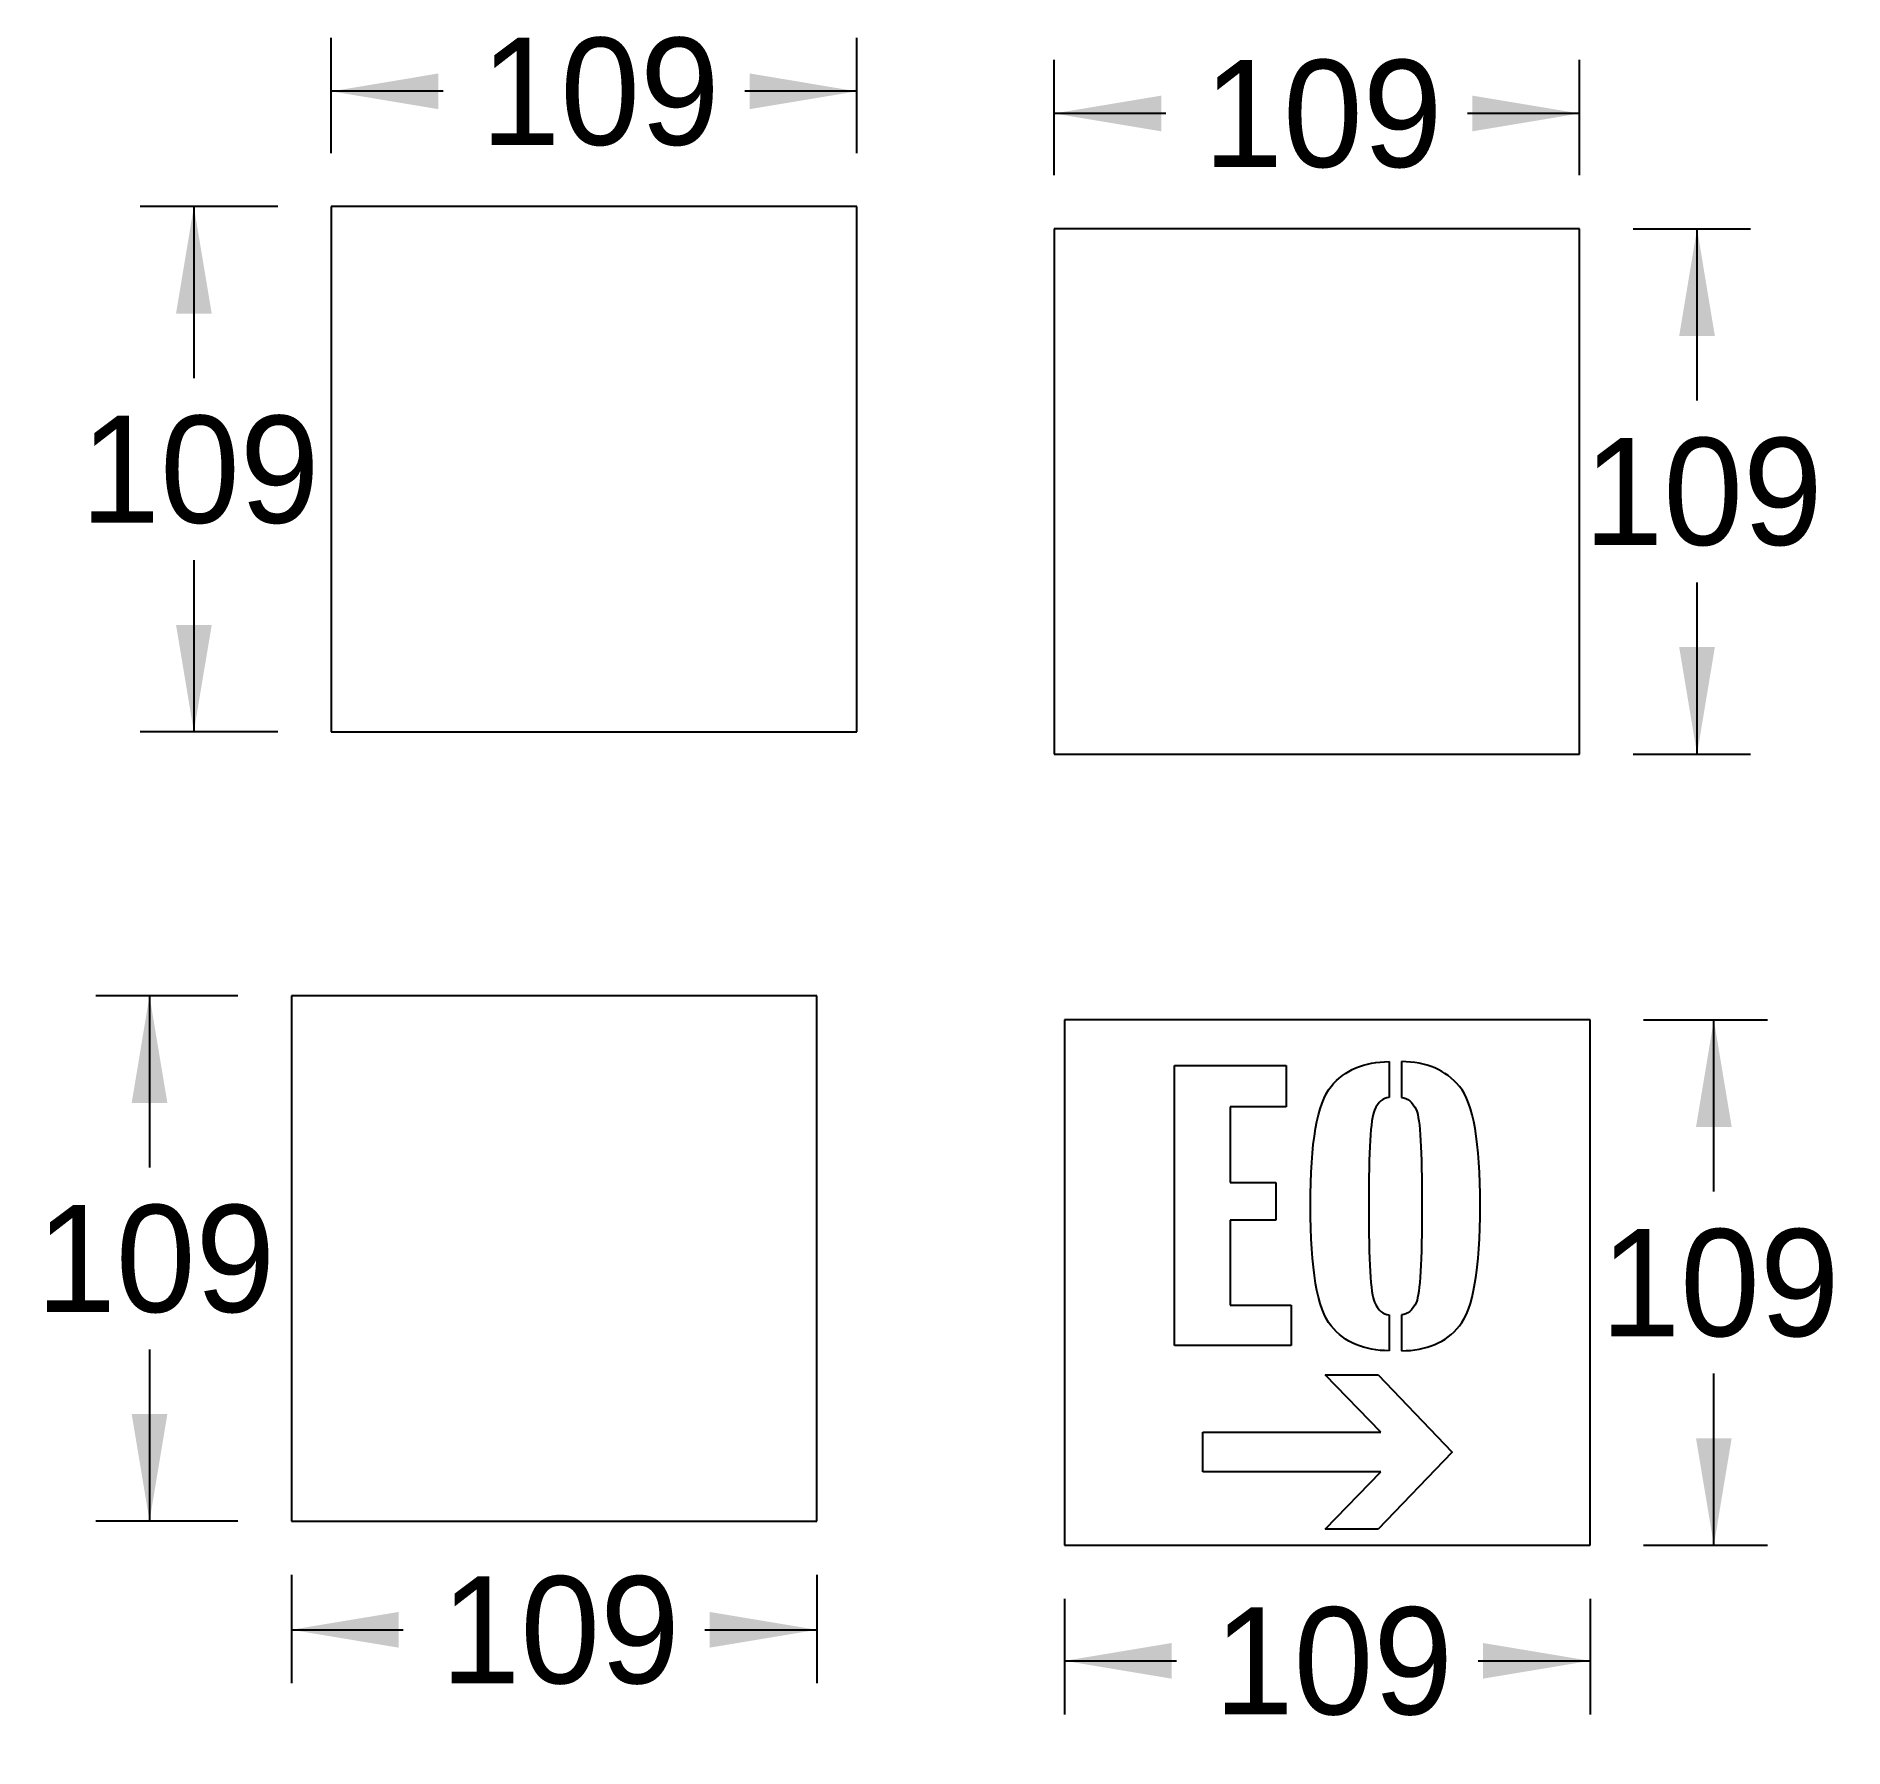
# Model space of a CAD drawing. Header units: millimetres. Extents: x 180 to 555, y 115 to 470.
import ezdxf
from ezdxf.enums import TextEntityAlignment as Align

# ---------------------------------------------------------------- set-up
doc = ezdxf.new("R2010")
doc.units = ezdxf.units.MM
doc.layers.add('Default', color=7, linetype='Continuous')
doc.layers.add('EO', color=7, linetype='Continuous')
doc.styles.add('SEACAD_Solid_Edge_ANSI', font='seans.ttf')
doc.dimstyles.new('ANSI_(mm)', dxfattribs={"dimtxt": 22.225, "dimasz": 22.225, "dimexe": 11.1125, "dimexo": 11.1125, "dimgap": 5.55625, "dimtad": 0, "dimtih": 1, "dimtoh": 1, "dimdsep": 46, "dimtxsty": 'SEACAD_Solid_Edge_ANSI', "dimblk1": '_SE_FILLED', "dimblk2": '_SE_FILLED', "dimsah": 1, "dimcen": 11.1125, "dimadec": 0, "dimazin": 0, "dimtfac": 0.8, "dimtofl": 0, "dimtmove": 0, "dimatfit": 3, "dimfxl": 1, "dimtolj": 1, "dimarcsym": 0})

# ---------------------------------------------------------------- blocks, each defined once
blk = doc.blocks.new('SE')
at = {"layer": 'EO', "color": 7, "linetype": 'Continuous'}
for p, q in [((502.61, 265.66), (393.61, 265.66)), ((393.61, 265.66), (393.61, 156.66)), ((502.61, 156.66), (502.61, 265.66)), ((416.41, 198.08), (416.41, 256.18)), ((416.41, 256.18), (439.58, 256.18)), ((439.58, 256.18), (439.58, 247.65)), ((460.93, 257.02), (460.93, 249.54)), ((463.49, 257.02), (463.49, 249.54)), ((439.58, 247.65), (427.93, 247.65)), ((427.93, 247.65), (427.93, 231.92)), ((427.93, 231.92), (437.4, 231.92)), ((437.4, 231.92), (437.4, 224.09)), ((437.4, 224.09), (427.93, 224.09)), ((427.93, 224.09), (427.93, 206.47)), ((427.93, 206.47), (440.6, 206.47)), ((440.6, 206.47), (440.6, 198.08)), ((460.93, 204.5), (460.93, 197.02)), ((463.49, 204.5), (463.49, 197.02)), ((440.6, 198.08), (416.41, 198.08)), ((459.21, 180.13), (447.68, 192.02)), ((447.68, 192.02), (458.64, 192.02)), ((458.64, 192.02), (473.92, 176.06)), ((422.25, 171.87), (422.25, 180.13)), ((422.25, 180.13), (459.21, 180.13)), ((473.92, 175.94), (458.64, 160.02)), ((473.92, 176.06), (473.92, 175.94)), ((459.21, 171.87), (422.25, 171.87)), ((447.68, 160.02), (459.21, 171.87)), ((458.64, 160.02), (447.68, 160.02)), ((393.61, 156.66), (502.61, 156.66))]:
    blk.add_line(p, q, dxfattribs=at)
for points, knots in [([(460.93, 197.02), (455.77, 197.02), (451.73, 198.74), (448.88, 202.18), (446.06, 205.6), (444.6, 213.95), (444.6, 240.21), (446.04, 248.42), (448.88, 251.86), (451.71, 255.28), (455.77, 256.99), (460.93, 257.02)], [0, 0, 0, 0, 0.173398, 0.173398, 0.173398, 0.50268, 0.50268, 0.826721, 0.826721, 0.826721, 1, 1, 1, 1]), ([(463.49, 197.02), (468.69, 197.02), (472.69, 198.74), (475.53, 202.18), (478.37, 205.62), (479.82, 213.95), (479.82, 240.21), (478.41, 248.42), (475.53, 251.86), (472.68, 255.26), (468.69, 256.99), (463.49, 257.02)], [0, 0, 0, 0, 0.173414, 0.173414, 0.173414, 0.502716, 0.502716, 0.826777, 0.826777, 0.826777, 1, 1, 1, 1]), ([(460.93, 249.54), (459.66, 249.54), (458.64, 248.67), (457.1, 245.16), (456.71, 238.59), (456.71, 215.56), (457.1, 208.89), (458.64, 205.38), (459.66, 204.5), (460.93, 204.5)], [0, 0, 0, 0, 0.247713, 0.247713, 0.495427, 0.495427, 0.747713, 0.747713, 1, 1, 1, 1]), ([(463.49, 249.54), (464.75, 249.54), (465.77, 248.67), (466.58, 246.91), (467.38, 245.17), (467.74, 238.59), (467.74, 215.56), (467.35, 208.89), (466.58, 207.13), (465.8, 205.37), (464.75, 204.5), (463.49, 204.5)], [0, 0, 0, 0, 0.088599, 0.088599, 0.088599, 0.496159, 0.496159, 0.911243, 0.911243, 0.911243, 1, 1, 1, 1])]:
    blk.add_open_spline(points, degree=3, knots=knots, dxfattribs=at)
blk = doc.blocks.new('DMBLK1')
at = {"layer": 'Default', "linetype": 'Continuous'}
for points in [[(532, 243.43), (528.3, 265.66), (524.59, 243.43)], [(532, 178.88), (524.59, 178.88), (528.3, 156.66)]]:
    blk.add_hatch(color=7, dxfattribs=at).paths.add_polyline_path(points)
at = {"layer": 'Default', "color": 7, "linetype": 'Continuous'}
for p, q in [((513.73, 265.66), (539.41, 265.66)), ((528.3, 230.05), (528.3, 265.66)), ((528.3, 156.66), (528.3, 192.27)), ((513.73, 156.66), (539.41, 156.66))]:
    blk.add_line(p, q, dxfattribs=at)
at = {"layer": 'Default', "color": 7, "linetype": 'Continuous', "style": 'SEACAD_Solid_Edge_ANSI'}
blk.add_text('109', height=22.225, dxfattribs=at).set_placement((504.78, 222.27), align=Align.TOP_LEFT)
blk = doc.blocks.new('_SE_FILLED')
at = {"color": 0}
blk.add_line((0, 0), (-1, 0), dxfattribs=at)
blk.add_solid([(0, 0), (-1, -0.1665), (-1, 0.1665), (0, 0)], dxfattribs=at)
blk = doc.blocks.new('DMBLK2')
at = {"layer": 'Default', "linetype": 'Continuous'}
for points in [[(528.51, 407.58), (524.81, 429.81), (521.1, 407.58)], [(528.51, 343.03), (521.1, 343.03), (524.81, 320.81)]]:
    blk.add_hatch(color=7, dxfattribs=at).paths.add_polyline_path(points)
at = {"layer": 'Default', "color": 7, "linetype": 'Continuous'}
for p, q in [((511.54, 429.81), (535.92, 429.81)), ((524.81, 394.2), (524.81, 429.81)), ((524.81, 320.81), (524.81, 356.42)), ((511.54, 320.81), (535.92, 320.81))]:
    blk.add_line(p, q, dxfattribs=at)
at = {"layer": 'Default', "color": 7, "linetype": 'Continuous', "style": 'SEACAD_Solid_Edge_ANSI'}
blk.add_text('109', height=22.225, dxfattribs=at).set_placement((501.29, 386.42), align=Align.TOP_LEFT)
blk = doc.blocks.new('DMBLK3')
at = {"layer": 'Default', "linetype": 'Continuous'}
for points in [[(413.65, 457.43), (391.43, 453.73), (413.65, 450.02)], [(478.2, 457.43), (478.2, 450.02), (500.43, 453.73)]]:
    blk.add_hatch(color=7, dxfattribs=at).paths.add_polyline_path(points)
at = {"layer": 'Default', "color": 7, "linetype": 'Continuous'}
for p, q in [((391.43, 440.92), (391.43, 464.84)), ((500.43, 440.92), (500.43, 464.84)), ((414.63, 453.73), (391.43, 453.73)), ((500.43, 453.73), (477.22, 453.73))]:
    blk.add_line(p, q, dxfattribs=at)
at = {"layer": 'Default', "color": 7, "linetype": 'Continuous', "style": 'SEACAD_Solid_Edge_ANSI'}
blk.add_text('109', height=22.225, dxfattribs=at).set_placement((422.41, 464.84), align=Align.TOP_LEFT)
blk = doc.blocks.new('DMBLK4')
at = {"layer": 'Default', "linetype": 'Continuous'}
for points in [[(263.71, 462.03), (241.49, 458.32), (263.71, 454.62)], [(328.26, 462.03), (328.26, 454.62), (350.49, 458.32)]]:
    blk.add_hatch(color=7, dxfattribs=at).paths.add_polyline_path(points)
at = {"layer": 'Default', "color": 7, "linetype": 'Continuous'}
for p, q in [((241.49, 445.52), (241.49, 469.44)), ((350.49, 445.52), (350.49, 469.44)), ((264.69, 458.32), (241.49, 458.32)), ((350.49, 458.32), (327.28, 458.32))]:
    blk.add_line(p, q, dxfattribs=at)
at = {"layer": 'Default', "color": 7, "linetype": 'Continuous', "style": 'SEACAD_Solid_Edge_ANSI'}
blk.add_text('109', height=22.225, dxfattribs=at).set_placement((272.47, 469.44), align=Align.TOP_LEFT)
blk = doc.blocks.new('DMBLK5')
at = {"layer": 'Default', "linetype": 'Continuous'}
for points in [[(209.27, 412.18), (216.68, 412.18), (212.97, 434.41)], [(209.27, 347.63), (212.97, 325.41), (216.68, 347.63)]]:
    blk.add_hatch(color=7, dxfattribs=at).paths.add_polyline_path(points)
at = {"layer": 'Default', "color": 7, "linetype": 'Continuous'}
for p, q in [((230.38, 434.41), (201.86, 434.41)), ((212.97, 434.41), (212.97, 398.8)), ((212.97, 361.02), (212.97, 325.41)), ((230.38, 325.41), (201.86, 325.41))]:
    blk.add_line(p, q, dxfattribs=at)
at = {"layer": 'Default', "color": 7, "linetype": 'Continuous', "style": 'SEACAD_Solid_Edge_ANSI'}
blk.add_text('109', height=22.225, dxfattribs=at).set_placement((189.45, 391.02), align=Align.TOP_LEFT)
blk = doc.blocks.new('DMBLK6')
at = {"layer": 'Default', "linetype": 'Continuous'}
for points in [[(200.07, 248.45), (207.48, 248.45), (203.77, 270.67)], [(200.07, 183.9), (203.77, 161.67), (207.48, 183.9)]]:
    blk.add_hatch(color=7, dxfattribs=at).paths.add_polyline_path(points)
at = {"layer": 'Default', "color": 7, "linetype": 'Continuous'}
for p, q in [((222.1, 270.67), (192.66, 270.67)), ((203.77, 270.67), (203.77, 235.06)), ((203.77, 197.28), (203.77, 161.67)), ((222.1, 161.67), (192.66, 161.67))]:
    blk.add_line(p, q, dxfattribs=at)
at = {"layer": 'Default', "color": 7, "linetype": 'Continuous', "style": 'SEACAD_Solid_Edge_ANSI'}
blk.add_text('109', height=22.225, dxfattribs=at).set_placement((180.26, 227.28), align=Align.TOP_LEFT)
blk = doc.blocks.new('DMBLK7')
at = {"layer": 'Default', "linetype": 'Continuous'}
for points in [[(255.43, 135.42), (255.43, 142.83), (233.21, 139.13)], [(319.98, 135.42), (342.21, 139.13), (319.98, 142.83)]]:
    blk.add_hatch(color=7, dxfattribs=at).paths.add_polyline_path(points)
at = {"layer": 'Default', "color": 7, "linetype": 'Continuous'}
for p, q in [((233.21, 150.56), (233.21, 128.02)), ((342.21, 150.56), (342.21, 128.02)), ((233.21, 139.13), (256.41, 139.13)), ((319, 139.13), (342.21, 139.13))]:
    blk.add_line(p, q, dxfattribs=at)
at = {"layer": 'Default', "color": 7, "linetype": 'Continuous', "style": 'SEACAD_Solid_Edge_ANSI'}
blk.add_text('109', height=22.225, dxfattribs=at).set_placement((264.19, 150.24), align=Align.TOP_LEFT)
blk = doc.blocks.new('DMBLK8')
at = {"layer": 'Default', "linetype": 'Continuous'}
for points in [[(415.84, 128.98), (415.84, 136.39), (393.61, 132.69)], [(480.39, 128.98), (502.61, 132.69), (480.39, 136.39)]]:
    blk.add_hatch(color=7, dxfattribs=at).paths.add_polyline_path(points)
at = {"layer": 'Default', "color": 7, "linetype": 'Continuous'}
for p, q in [((393.61, 145.55), (393.61, 121.58)), ((502.61, 145.55), (502.61, 121.58)), ((393.61, 132.69), (416.82, 132.69)), ((479.41, 132.69), (502.61, 132.69))]:
    blk.add_line(p, q, dxfattribs=at)
at = {"layer": 'Default', "color": 7, "linetype": 'Continuous', "style": 'SEACAD_Solid_Edge_ANSI'}
blk.add_text('109', height=22.225, dxfattribs=at).set_placement((424.6, 143.8), align=Align.TOP_LEFT)

msp = doc.modelspace()

# ---------------------------------------------------------------- linework, layer by layer
at = {"layer": 'Default', "color": 7, "linetype": 'Continuous'}
for p, q in [((350.488, 434.408), (241.488, 434.408)), ((241.488, 434.408), (241.488, 325.408)), ((350.488, 325.408), (350.488, 434.408)), ((500.427, 429.809), (391.427, 429.809)), ((391.427, 429.809), (391.427, 320.809)), ((500.427, 320.809), (500.427, 429.809)), ((241.488, 325.408), (350.488, 325.408)), ((391.427, 320.809), (500.427, 320.809)), ((342.209, 270.67), (233.209, 270.67)), ((233.209, 270.67), (233.209, 161.67)), ((342.209, 161.67), (342.209, 270.67)), ((233.209, 161.67), (342.209, 161.67))]:
    msp.add_line(p, q, dxfattribs=at)

# ---------------------------------------------------------------- block references
at = {"layer": 'Default'}
msp.add_blockref('SE', (0, 0), dxfattribs=at)

# ---------------------------------------------------------------- dimensions: what is measured, and where the dimension line sits
at = {"layer": 'Default', "color": 7, "linetype": 'Continuous'}
for base, p1, p2, picture, middle in [((241.488, 458.325), (350.488, 434.408), (241.488, 434.408), 'DMBLK4', (295.988, 458.325)), ((391.427, 453.725), (500.427, 429.809), (391.427, 429.809), 'DMBLK3', (445.927, 453.725))]:
    dim = msp.add_linear_dim(base=base, p1=p1, p2=p2, text='\\A1;<>', dimstyle='ANSI_(mm)', dxfattribs=at)
    dim.commit()
    dim.dimension.update_dxf_attribs({"geometry": picture, "text_midpoint": middle, "dimtype": 160})
for base, p1, p2, angle, picture, middle in [((212.972, 434.408), (241.488, 434.408), (241.488, 325.408), 270, 'DMBLK5', (212.972, 379.908)), ((524.809, 320.809), (500.427, 320.809), (500.427, 429.809), 90, 'DMBLK2', (524.809, 375.309)), ((203.773, 270.67), (233.209, 270.67), (233.209, 161.67), 270, 'DMBLK6', (203.773, 216.17)), ((528.297, 156.658), (502.615, 156.658), (502.615, 265.658), 90, 'DMBLK1', (528.297, 211.158)), ((233.209, 139.128), (233.209, 161.67), (342.209, 161.67), 0, 'DMBLK7', (287.709, 139.128)), ((393.615, 132.689), (393.615, 156.658), (502.615, 156.658), 0, 'DMBLK8', (448.115, 132.689))]:
    dim = msp.add_linear_dim(base=base, p1=p1, p2=p2, angle=angle, text='\\A1;<>', dimstyle='ANSI_(mm)', dxfattribs=at)
    dim.commit()
    dim.dimension.update_dxf_attribs({"geometry": picture, "text_midpoint": middle, "dimtype": 161})

doc.saveas('drawing.dxf')
